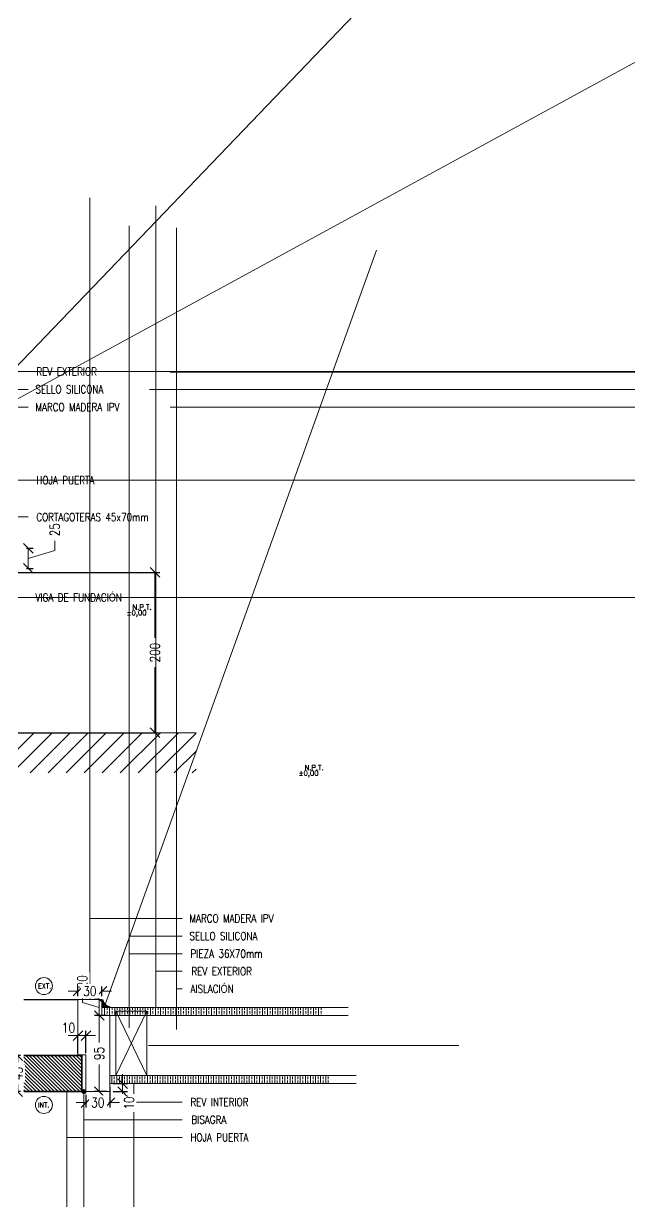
# Model space of a CAD drawing. Header units: metres. Extents: x -2 to 690, y -116 to 73.
# Drawn here: x 186.55 to 187.305, y 32.74 to 34.209 of the extents above; entities that cross this region are included whole.
import ezdxf
from ezdxf.enums import TextEntityAlignment as Align

# ---------------------------------------------------------------- set-up
doc = ezdxf.new("R2010")
doc.units = ezdxf.units.M
doc.header["$LTSCALE"] = 5
doc.header["$MEASUREMENT"] = 0
doc.layers.get('0').update_dxf_attribs({"color": 30})
doc.layers.get('DEFPOINTS').update_dxf_attribs({"color": 210})
for name, color, linetype, lineweight in [('A-ANNO-DIMS', 3, 'Continuous', 18), ('A-ANNO-SYMB', 3, 'Continuous', 18), ('A-ANNO-TEXT', 3, 'Continuous', 18), ('A-DETL-PATT', 8, 'Continuous', 18), ('A-ELEV-MBE1', 7, 'Continuous', 35), ('A-ELEV-MBE2', 4, 'Continuous', 25), ('A-WALL-PATT', 8, 'Continuous', 18), ('A-WALL-STUD', 3, 'Continuous', 18)]:
    doc.layers.add(name, color=color, linetype=linetype, lineweight=lineweight)
doc.styles.add('E-ROMANS', font='romans.shx', dxfattribs={"width": 0.8})
doc.dimstyles.new('E-0010_TICK_12', dxfattribs={"dimscale": 0.001, "dimtxt": 12, "dimasz": 12, "dimexe": 6, "dimexo": 4, "dimgap": 6, "dimtad": 0, "dimdec": 0, "dimlfac": 1000, "dimzin": 0, "dimdsep": 46, "dimtxsty": 'E-ROMANS', "dimblk": 'OBLIQUE', "dimcen": 6, "dimclrd": 256, "dimclre": 256, "dimclrt": 256, "dimadec": 0, "dimazin": 0, "dimtfac": 1, "dimtdec": 0, "dimtmove": 1, "dimatfit": 3, "dimldrblk": 'OPEN90', "dimfxl": 1, "dimtfill": 1, "dimtolj": 1, "dimtzin": 0, "dimlwd": -1, "dimarcsym": 0})
doc.dimstyles.new('E-0100_TICK_12', dxfattribs={"dimscale": 0.001, "dimtxt": 120, "dimasz": 120, "dimexe": 60, "dimexo": 40, "dimgap": 60, "dimtad": 0, "dimzin": 0, "dimdsep": 46, "dimtxsty": 'E-ROMANS', "dimblk": 'OBLIQUE', "dimcen": 60, "dimclrd": 256, "dimclre": 256, "dimclrt": 256, "dimadec": 0, "dimazin": 0, "dimtfac": 1, "dimtmove": 1, "dimatfit": 3, "dimldrblk": 'OPEN90', "dimfxl": 1, "dimtfill": 1, "dimtolj": 1, "dimtzin": 0, "dimlwd": -1, "dimarcsym": 0})

# ---------------------------------------------------------------- blocks, each defined once
blk = doc.blocks.new('_Oblique')
at = {"color": 0, "linetype": 'ByBlock', "lineweight": -2}
blk.add_line((-0.5, -0.5), (0.5, 0.5), dxfattribs=at)
blk = doc.blocks.new('*D1807')
at = {"layer": 'A-ANNO-DIMS', "lineweight": -2, "transparency": 16777216}
for p, q in [((186.4613, 33.5242), (186.7199, 33.5242)), ((186.4613, 33.3242), (186.7199, 33.3242))]:
    blk.add_line(p, q, dxfattribs=at)
at = {"layer": 'A-ANNO-DIMS', "transparency": 16777216}
for p, q in [((186.7139, 33.5242), (186.7139, 33.4426)), ((186.7139, 33.3242), (186.7139, 33.4059))]:
    blk.add_line(p, q, dxfattribs=at)
at = {"layer": 'DEFPOINTS', "color": 0, "transparency": 16777216}
for p in [(186.4573, 33.5242), (186.7139, 33.5242), (186.4573, 33.3242)]:
    blk.add_point(p, dxfattribs=at)
at = {"layer": 'A-ANNO-DIMS', "transparency": 16777216, "xscale": 0.012, "yscale": 0.012, "zscale": 0.012}
for p, rotation in [((186.7139, 33.5242), 90), ((186.7139, 33.3242), 270)]:
    blk.add_blockref('_Oblique', p, dxfattribs=dict(at, rotation=rotation))
at = {"layer": 'A-ANNO-DIMS', "transparency": 16777216, "insert": (186.7139, 33.4242), "char_height": 0.012, "attachment_point": 5, "rotation": 90, "style": 'E-ROMANS', "bg_fill": 3, "box_fill_scale": 1.25, "bg_fill_color": 256, "bg_fill_true_color": 13158600, "bg_fill_transparency": 0}
blk.add_mtext('\\A1;200', dxfattribs=at)
blk = doc.blocks.new('_Open90')
at = {"color": 0, "linetype": 'ByBlock', "lineweight": -2}
for p, q in [((0, 0), (-1, 0)), ((-0.5, 0.5), (0, 0)), ((0, 0), (-0.5, -0.5))]:
    blk.add_line(p, q, dxfattribs=at)
blk = doc.blocks.new('*D1811')
at = {"layer": 'A-ANNO-DIMS', "transparency": 16777216}
for p, q in [((186.5891, 33.5517), (186.5891, 33.5637)), ((186.5561, 33.5292), (186.5561, 33.5543)), ((186.5561, 33.5418), (186.5891, 33.5517))]:
    blk.add_line(p, q, dxfattribs=at)
at = {"layer": 'A-ANNO-DIMS', "lineweight": -2, "transparency": 16777216}
for p, q in [((186.5538, 33.5543), (186.5621, 33.5543)), ((186.5538, 33.5292), (186.5621, 33.5292))]:
    blk.add_line(p, q, dxfattribs=at)
at = {"layer": 'DEFPOINTS', "color": 0, "transparency": 16777216}
for p in [(186.5498, 33.5543), (186.5561, 33.5543), (186.5498, 33.5292)]:
    blk.add_point(p, dxfattribs=at)
at = {"layer": 'A-ANNO-DIMS', "transparency": 16777216, "xscale": 0.012, "yscale": 0.012, "zscale": 0.012}
for p, rotation in [((186.5561, 33.5543), 90), ((186.5561, 33.5292), 270)]:
    blk.add_blockref('_Oblique', p, dxfattribs=dict(at, rotation=rotation))
at = {"layer": 'A-ANNO-DIMS', "transparency": 16777216, "insert": (186.5891, 33.5775), "char_height": 0.012, "attachment_point": 5, "rotation": 90, "style": 'E-ROMANS', "bg_fill": 3, "box_fill_scale": 1.25, "bg_fill_color": 256, "bg_fill_true_color": 13158600, "bg_fill_transparency": 0}
blk.add_mtext('\\A1;25', dxfattribs=at)
blk = doc.blocks.new('*D1819')
at = {"layer": 'A-ANNO-DIMS', "lineweight": -2, "transparency": 16777216}
for p, q in [((186.5466, 32.9216), (186.5369, 32.9216)), ((186.5466, 32.8766), (186.5369, 32.8766))]:
    blk.add_line(p, q, dxfattribs=at)
at = {"layer": 'A-ANNO-DIMS', "transparency": 16777216}
for p, q in [((186.5429, 32.9216), (186.5429, 32.9129)), ((186.5429, 32.8766), (186.5429, 32.8854))]:
    blk.add_line(p, q, dxfattribs=at)
at = {"layer": 'DEFPOINTS', "color": 0, "transparency": 16777216}
for p in [(186.5506, 32.9216), (186.5429, 32.8766), (186.5506, 32.8766)]:
    blk.add_point(p, dxfattribs=at)
at = {"layer": 'A-ANNO-DIMS', "transparency": 16777216, "xscale": 0.012, "yscale": 0.012, "zscale": 0.012}
for p, rotation in [((186.5429, 32.9216), 90), ((186.5429, 32.8766), 270)]:
    blk.add_blockref('_Oblique', p, dxfattribs=dict(at, rotation=rotation))
at = {"layer": 'A-ANNO-DIMS', "transparency": 16777216, "insert": (186.5429, 32.8991), "char_height": 0.012, "attachment_point": 5, "rotation": 90, "style": 'E-ROMANS', "bg_fill": 3, "box_fill_scale": 1.25, "bg_fill_color": 256, "bg_fill_true_color": 13158600, "bg_fill_transparency": 0}
blk.add_mtext('\\A1;45', dxfattribs=at)
blk = doc.blocks.new('*D1704')
at = {"layer": 'A-ANNO-DIMS', "transparency": 16777216}
for p, q in [((186.6736, 32.8866), (186.6736, 32.8986)), ((186.6736, 32.8766), (186.6736, 32.8646))]:
    blk.add_line(p, q, dxfattribs=at)
at = {"layer": 'A-ANNO-DIMS', "lineweight": -2, "transparency": 16777216}
for p, q in [((186.6619, 32.8866), (186.6796, 32.8866)), ((186.6619, 32.8766), (186.6796, 32.8766))]:
    blk.add_line(p, q, dxfattribs=at)
at = {"layer": 'DEFPOINTS', "color": 0, "transparency": 16777216}
for p in [(186.6579, 32.8866), (186.6736, 32.8866), (186.6579, 32.8766)]:
    blk.add_point(p, dxfattribs=at)
at = {"layer": 'A-ANNO-DIMS', "transparency": 16777216, "insert": (186.6817, 32.8624), "char_height": 0.012, "attachment_point": 5, "rotation": 90, "style": 'E-ROMANS', "bg_fill": 3, "box_fill_scale": 1.25, "bg_fill_color": 256, "bg_fill_true_color": 13158600, "bg_fill_transparency": 0}
blk.add_mtext('\\A1;10', dxfattribs=at)
at = {"layer": 'A-ANNO-DIMS', "transparency": 16777216}
blk.add_line((186.6736, 32.8766), (186.6736, 32.8866), dxfattribs=at)
at = {"layer": 'A-ANNO-DIMS', "transparency": 16777216, "xscale": 0.012, "yscale": 0.012, "zscale": 0.012}
for p, rotation in [((186.6736, 32.8866), 270), ((186.6736, 32.8766), 90)]:
    blk.add_blockref('_Oblique', p, dxfattribs=dict(at, rotation=rotation))
blk = doc.blocks.new('*D1705')
at = {"layer": 'A-ANNO-DIMS', "lineweight": -2, "transparency": 16777216}
for p, q in [((186.6539, 32.9716), (186.6385, 32.9716)), ((186.6539, 32.8766), (186.6385, 32.8766))]:
    blk.add_line(p, q, dxfattribs=at)
at = {"layer": 'A-ANNO-DIMS', "transparency": 16777216}
for p, q in [((186.6445, 32.9716), (186.6445, 32.9379)), ((186.6445, 32.8766), (186.6445, 32.9104))]:
    blk.add_line(p, q, dxfattribs=at)
at = {"layer": 'DEFPOINTS', "color": 0, "transparency": 16777216}
for p in [(186.6579, 32.9716), (186.6445, 32.8766), (186.6579, 32.8766)]:
    blk.add_point(p, dxfattribs=at)
at = {"layer": 'A-ANNO-DIMS', "transparency": 16777216, "xscale": 0.012, "yscale": 0.012, "zscale": 0.012}
for p, rotation in [((186.6445, 32.9716), 90), ((186.6445, 32.8766), 270)]:
    blk.add_blockref('_Oblique', p, dxfattribs=dict(at, rotation=rotation))
at = {"layer": 'A-ANNO-DIMS', "transparency": 16777216, "insert": (186.6445, 32.9241), "char_height": 0.012, "attachment_point": 5, "rotation": 90, "style": 'E-ROMANS', "bg_fill": 3, "box_fill_scale": 1.25, "bg_fill_color": 256, "bg_fill_true_color": 13158600, "bg_fill_transparency": 0}
blk.add_mtext('\\A1;95', dxfattribs=at)
blk = doc.blocks.new('*D1706')
at = {"layer": 'A-ANNO-DIMS', "lineweight": -2, "transparency": 16777216}
for p, q in [((186.6579, 32.8826), (186.6579, 32.857)), ((186.6279, 32.8726), (186.6279, 32.857))]:
    blk.add_line(p, q, dxfattribs=at)
at = {"layer": 'A-ANNO-DIMS', "transparency": 16777216}
for p, q in [((186.6279, 32.863), (186.6159, 32.863)), ((186.6279, 32.863), (186.6291, 32.863)), ((186.6579, 32.863), (186.6567, 32.863)), ((186.6579, 32.863), (186.6699, 32.863))]:
    blk.add_line(p, q, dxfattribs=at)
at = {"layer": 'DEFPOINTS', "color": 0, "transparency": 16777216}
blk.add_point((186.6579, 32.8866), dxfattribs=at)
at = {"layer": 'A-ANNO-DIMS', "transparency": 16777216, "xscale": 0.012, "yscale": 0.012, "zscale": 0.012}
blk.add_blockref('_Oblique', (186.6279, 32.863), dxfattribs=at)
at = {"layer": 'A-ANNO-DIMS', "transparency": 16777216, "xscale": 0.012, "yscale": 0.012, "zscale": 0.012, "rotation": 180}
blk.add_blockref('_Oblique', (186.6579, 32.863), dxfattribs=at)
at = {"layer": 'A-ANNO-DIMS', "transparency": 16777216, "insert": (186.6429, 32.863), "char_height": 0.012, "attachment_point": 5, "style": 'E-ROMANS', "bg_fill": 3, "box_fill_scale": 1.25, "bg_fill_color": 256, "bg_fill_true_color": 13158600, "bg_fill_transparency": 0}
blk.add_mtext('\\A1;30', dxfattribs=at)
at = {"layer": 'DEFPOINTS', "color": 0, "transparency": 16777216}
for p in [(186.6279, 32.8766), (186.6579, 32.863)]:
    blk.add_point(p, dxfattribs=at)
blk = doc.blocks.new('*D1707')
at = {"layer": 'A-ANNO-DIMS', "transparency": 16777216}
for p, q in [((186.6235, 32.9879), (186.6235, 32.9999)), ((186.6445, 32.9816), (186.6235, 32.9879)), ((186.6445, 32.9716), (186.6445, 32.9916))]:
    blk.add_line(p, q, dxfattribs=at)
at = {"layer": 'A-ANNO-DIMS', "lineweight": -2, "transparency": 16777216}
for p, q in [((186.6439, 32.9916), (186.6385, 32.9916)), ((186.6439, 32.9716), (186.6385, 32.9716))]:
    blk.add_line(p, q, dxfattribs=at)
at = {"layer": 'DEFPOINTS', "color": 0, "transparency": 16777216}
for p in [(186.6445, 32.9916), (186.6479, 32.9916), (186.6479, 32.9716)]:
    blk.add_point(p, dxfattribs=at)
at = {"layer": 'A-ANNO-DIMS', "transparency": 16777216, "xscale": 0.012, "yscale": 0.012, "zscale": 0.012, "rotation": 270}
blk.add_blockref('_Oblique', (186.6445, 32.9716), dxfattribs=at)
at = {"layer": 'A-ANNO-DIMS', "transparency": 16777216, "insert": (186.6235, 33.0137), "char_height": 0.012, "attachment_point": 5, "rotation": 90, "style": 'E-ROMANS', "bg_fill": 3, "box_fill_scale": 1.25, "bg_fill_color": 256, "bg_fill_true_color": 13158600, "bg_fill_transparency": 0}
blk.add_mtext('\\A1;20', dxfattribs=at)
at = {"layer": 'A-ANNO-DIMS', "transparency": 16777216, "xscale": 0.012, "yscale": 0.012, "zscale": 0.012, "rotation": 90}
blk.add_blockref('_Oblique', (186.6445, 32.9916), dxfattribs=at)
blk = doc.blocks.new('*D1708')
at = {"layer": 'A-ANNO-DIMS', "transparency": 16777216}
for p, q in [((186.6179, 33.0019), (186.6059, 33.0019)), ((186.6179, 33.0019), (186.6191, 33.0019)), ((186.6479, 33.0019), (186.6467, 33.0019)), ((186.6479, 33.0019), (186.6599, 33.0019))]:
    blk.add_line(p, q, dxfattribs=at)
at = {"layer": 'A-ANNO-DIMS', "lineweight": -2, "transparency": 16777216}
for p, q in [((186.6179, 32.9956), (186.6179, 33.0079)), ((186.6479, 32.9956), (186.6479, 33.0079))]:
    blk.add_line(p, q, dxfattribs=at)
at = {"layer": 'A-ANNO-DIMS', "transparency": 16777216, "xscale": 0.012, "yscale": 0.012, "zscale": 0.012}
blk.add_blockref('_Oblique', (186.6179, 33.0019), dxfattribs=at)
at = {"layer": 'A-ANNO-DIMS', "transparency": 16777216, "xscale": 0.012, "yscale": 0.012, "zscale": 0.012, "rotation": 180}
blk.add_blockref('_Oblique', (186.6479, 33.0019), dxfattribs=at)
at = {"layer": 'A-ANNO-DIMS', "transparency": 16777216, "insert": (186.6329, 33.0019), "char_height": 0.012, "attachment_point": 5, "style": 'E-ROMANS', "bg_fill": 3, "box_fill_scale": 1.25, "bg_fill_color": 256, "bg_fill_true_color": 13158600, "bg_fill_transparency": 0}
blk.add_mtext('\\A1;30', dxfattribs=at)
at = {"layer": 'DEFPOINTS', "color": 0, "transparency": 16777216}
for p in [(186.6179, 33.0019), (186.6179, 32.9916), (186.6479, 32.9916)]:
    blk.add_point(p, dxfattribs=at)
blk = doc.blocks.new('*D1709')
at = {"layer": 'A-ANNO-DIMS', "transparency": 16777216}
for p, q in [((186.6179, 32.9466), (186.6059, 32.9466)), ((186.6279, 32.9466), (186.6399, 32.9466))]:
    blk.add_line(p, q, dxfattribs=at)
at = {"layer": 'A-ANNO-DIMS', "lineweight": -2, "transparency": 16777216}
for p, q in [((186.6179, 32.9248), (186.6179, 32.9526)), ((186.6279, 32.9248), (186.6279, 32.9526))]:
    blk.add_line(p, q, dxfattribs=at)
at = {"layer": 'DEFPOINTS', "color": 0, "transparency": 16777216}
for p in [(186.6179, 32.9208), (186.6279, 32.9208)]:
    blk.add_point(p, dxfattribs=at)
at = {"layer": 'A-ANNO-DIMS', "transparency": 16777216, "insert": (186.6062, 32.9563), "char_height": 0.012, "attachment_point": 5, "style": 'E-ROMANS', "bg_fill": 3, "box_fill_scale": 1.25, "bg_fill_color": 256, "bg_fill_true_color": 13158600, "bg_fill_transparency": 0}
blk.add_mtext('\\A1;10', dxfattribs=at)
at = {"layer": 'A-ANNO-DIMS', "transparency": 16777216}
blk.add_line((186.6279, 32.9466), (186.6179, 32.9466), dxfattribs=at)
at = {"layer": 'DEFPOINTS', "color": 0, "transparency": 16777216}
blk.add_point((186.6179, 32.9466), dxfattribs=at)
at = {"layer": 'A-ANNO-DIMS', "transparency": 16777216, "xscale": 0.012, "yscale": 0.012, "zscale": 0.012}
blk.add_blockref('_Oblique', (186.6179, 32.9466), dxfattribs=at)
at = {"layer": 'A-ANNO-DIMS', "transparency": 16777216, "xscale": 0.012, "yscale": 0.012, "zscale": 0.012, "rotation": 180}
blk.add_blockref('_Oblique', (186.6279, 32.9466), dxfattribs=at)

msp = doc.modelspace()

# ---------------------------------------------------------------- hatches: boundary and pattern name
at = {"layer": 'A-DETL-PATT'}
h = msp.add_hatch(dxfattribs=at)
h.set_pattern_fill('LINE', color=256, scale=0.0001, angle=45, style=0)
h.set_pattern_definition([(45, (-384.55017293, 9.38355143), (-0.00022450640303, 0.00022450640303), [])])
edge = h.paths.add_edge_path()
edge.add_line((186.6491, 32.9824), (186.6582, 32.9824))
edge.add_spline(control_points=[(186.6582, 32.9824), (186.6545, 32.9832), (186.6528, 32.9844), (186.6515, 32.9861)], knot_values=[1, 1, 1, 1, 2, 2, 2, 2], weights=[1, 1, 1, 1], degree=3, periodic=0)
edge.add_spline(control_points=[(186.6515, 32.9861), (186.6502, 32.9879), (186.6495, 32.99), (186.6491, 32.9915)], knot_values=[0, 0, 0, 0, 1, 1, 1, 1], weights=[1, 1, 1, 1], degree=3, periodic=0)
edge.add_line((186.6491, 32.9915), (186.6491, 32.9824))
h = msp.add_hatch(dxfattribs=at)
h.set_pattern_fill('BRASS', color=256, scale=0.001, angle=90, style=0)
h.set_pattern_definition([(90, (210.069907, -538.107039), (-0.00635, 4e-19), []), (90, (210.066732, -538.107039), (-0.00635, 4e-19), [0.003175, -0.0015875])])
h.paths.add_polyline_path([(186.6479, 32.9716), (186.9213, 32.9716), (186.9213, 32.9816), (186.6479, 32.9816)])
h = msp.add_hatch(dxfattribs=at)
h.set_pattern_fill('ANSI31', color=256, scale=0.001, angle=90)
h.set_pattern_definition([(135, (216.5961268, -119.980514), (-0.00224506403, -0.00224506403), [])])
h.paths.add_polyline_path([(186.5506, 32.9216), (186.5506, 32.8766), (186.6229, 32.8766), (186.6229, 32.9216)])
h = msp.add_hatch(dxfattribs=at)
h.set_pattern_fill('BRASS', color=256, scale=0.001, angle=90, style=0)
h.set_pattern_definition([(90, (210.059907, -538.022039), (-0.00635, 4e-19), []), (90, (210.056732, -538.022039), (-0.00635, 4e-19), [0.003175, -0.0015875])])
h.paths.add_polyline_path([(186.6579, 32.8866), (186.9313, 32.8866), (186.9313, 32.8966), (186.6579, 32.8966)])
h = msp.add_hatch(dxfattribs=at)
h.set_pattern_fill('ANSI31', color=256, scale=0.0001)
h.set_pattern_definition([(45, (33.41416196, 3.4709582), (-0.000224506403, 0.000224506403), [])])
edge = h.paths.add_edge_path()
edge.add_arc((186.6254, 32.8766), 0.0025, 0, 360)

# ---------------------------------------------------------------- linework, layer by layer
at = {"layer": 'A-ANNO-SYMB'}
for p, q in [((186.4573, 33.3242), (186.7653, 33.3242)), ((186.6491, 32.9915), (186.6491, 32.9824)), ((186.6479, 32.9816), (186.9549, 32.9816)), ((186.6479, 32.9816), (186.6479, 32.9716)), ((186.6479, 32.9716), (186.9549, 32.9716)), ((186.6582, 32.9824), (186.6491, 32.9824)), ((186.6579, 32.8966), (186.9649, 32.8966)), ((186.6579, 32.8966), (186.6579, 32.8866)), ((186.6579, 32.8866), (186.9649, 32.8866))]:
    msp.add_line(p, q, dxfattribs=at)
msp.add_lwpolyline([(186.6479, 32.9716), (186.6479, 32.9916), (186.6179, 32.9916), (186.6179, 32.9226), (186.6279, 32.9226), (186.6279, 32.8766), (186.6579, 32.8766), (186.6579, 32.8966), (186.6579, 32.9716)], close=True, dxfattribs=at)
msp.add_lwpolyline([(186.6479, 32.9716), (186.6479, 32.9916), (186.6179, 32.9916), (186.6179, 32.9226), (186.6279, 32.9226), (186.6279, 32.8766), (186.6579, 32.8766), (186.6579, 32.8966), (186.6579, 32.9716)], close=True, dxfattribs=at)
msp.add_circle((186.6254, 32.8766), 0.0025, dxfattribs=at)
msp.add_open_spline([(186.6491, 32.9915), (186.6495, 32.99), (186.6502, 32.9879), (186.6515, 32.9861), (186.6528, 32.9844), (186.6545, 32.9832), (186.6582, 32.9824)], degree=3, knots=[0, 0, 0, 0, 1, 1, 1, 2, 2, 2, 2], dxfattribs=at)
at = {"layer": 'A-ANNO-TEXT'}
for centre, start, end in [((186.5756, 33.0083), 0, 180), ((186.5756, 33.0083), 180, 0), ((186.5756, 32.86), 0, 180), ((186.5756, 32.86), 180, 0)]:
    msp.add_arc(centre, 0.0106, start, end, dxfattribs=at)
at = {"layer": 'A-ELEV-MBE1'}
for p, q in [((186.6229, 32.9216), (186.5506, 32.9216)), ((186.6229, 32.8766), (186.6229, 32.9216)), ((186.5506, 32.8766), (186.6229, 32.8766))]:
    msp.add_line(p, q, dxfattribs=at)
at = {"layer": 'A-ELEV-MBE2'}
msp.add_line((186.5506, 32.9916), (186.6179, 32.9916), dxfattribs=at)
at = {"layer": 'A-WALL-PATT', "ltscale": 0.075}
msp.add_line((186.7061, 32.9341), (187.0927, 32.9341), dxfattribs=at)

# ---------------------------------------------------------------- texts
at = {"layer": 'A-ANNO-TEXT', "style": 'E-ROMANS'}
for s, p in [('EXT.', (186.5681, 33.0053)), ('INT.', (186.5681, 32.857))]:
    msp.add_text(s, height=0.006, dxfattribs=at).set_placement(p)
at = {"layer": 'A-ANNO-TEXT', "char_height": 0.01, "attachment_point": 4, "style": 'E-ROMANS'}
for s, insert in [('REV EXTERIOR', (186.5662, 33.7747)), ('SELLO SILICONA', (186.565, 33.7526)), ('MARCO MADERA IPV', (186.565, 33.7304)), ('HOJA PUERTA', (186.5662, 33.6392)), ('MARCO MADERA IPV', (186.757, 33.0927)), ('SELLO SILICONA', (186.757, 33.0707)), ('PIEZA 36X70mm', (186.7582, 33.0487)), ('REV EXTERIOR', (186.7594, 33.0267)), ('AISLACI{\\fArial|b0|i0|c0|p34;Ó}N', (186.7582, 33.0047)), ('REV INTERIOR', (186.7582, 32.8636)), ('BISAGRA', (186.7594, 32.8416)), ('HOJA PUERTA', (186.7582, 32.8196))]:
    msp.add_mtext(s, dxfattribs=dict(at, insert=insert))
at = {"layer": 'A-ANNO-TEXT', "style": 'E-ROMANS'}
for tag, text, p in [('N.P.T.', 'N.', (186.9124, 33.2759)), ('%%P0,00', '0.00', (186.9056, 33.2689))]:
    msp.add_attdef(tag, text=text, height=0.00625, dxfattribs=at).set_placement(p, align=Align.BOTTOM_CENTER)

# ---------------------------------------------------------------- leaders
at = {"layer": 'A-ANNO-TEXT', "annotation_type": 0, "has_hookline": 1, "hookline_direction": 1, "horizontal_direction": (-1, 0, 0)}
for points in [[(186.4728, 33.7093), (186.5143, 33.7526), (186.5559, 33.7526)], [(186.4798, 33.7063), (186.524, 33.7304), (186.5559, 33.7304)], [(186.741, 32.9541), (186.741, 33.0047), (186.7479, 33.0047)], [(186.4698, 33.7748), (186.5147, 33.7748), (186.5559, 33.7748)], [(185.8959, 32.6488), (185.8959, 32.669), (185.9333, 32.669)], [(186.4898, 33.6392), (186.5407, 33.6392), (186.5559, 33.6392)], [(186.6878, 32.8866), (186.6878, 32.8636), (186.7479, 32.8636)], [(186.6042, 32.8766), (186.6042, 32.8196), (186.7479, 32.8196)], [(186.6254, 32.8741), (186.6254, 32.8416), (186.7479, 32.8416)]]:
    msp.add_leader(points, dimstyle='E-0100_TICK_12', override={"dimasz": 0.05, "dimtad": 0, "dimldrblk": 'Open90'}, dxfattribs=at)
at = {"layer": 'A-ANNO-TEXT', "annotation_type": 0, "has_hookline": 1, "hookline_direction": 1}
for points in [[(187.7328, 33.7741), (187.6662, 33.7741), (187.6201, 33.7741)], [(187.7073, 33.7526), (187.6662, 33.7526), (187.6201, 33.7526)], [(187.7331, 33.7304), (187.6674, 33.7304), (187.6213, 33.7304)], [(187.7673, 33.6392), (187.6686, 33.6392), (187.6225, 33.6392)]]:
    msp.add_leader(points, dimstyle='E-0100_TICK_12', override={"dimasz": 0.05, "dimtad": 0, "dimldrblk": 'Open90'}, dxfattribs=at)

# ---------------------------------------------------------------- next in the draw order: dimensions: what is measured, and where the dimension line sits
at = {"layer": 'A-ANNO-DIMS'}
for base, p1, p2, picture, middle in [((186.7139, 33.5242), (186.4573, 33.3242), (186.4573, 33.5242), '*D1807', (186.7139, 33.4242)), ((186.5429, 32.8766), (186.5506, 32.9216), (186.5506, 32.8766), '*D1819', (186.5429, 32.8991))]:
    dim = msp.add_linear_dim(base=base, p1=p1, p2=p2, angle=90, dimstyle='E-0010_TICK_12', dxfattribs=at)
    dim.commit()
    dim.dimension.update_dxf_attribs({"geometry": picture, "text_midpoint": middle})
dim = msp.add_linear_dim(base=(186.6736, 32.8866), p1=(186.6579, 32.8766), p2=(186.6579, 32.8866), angle=90, dimstyle='E-0010_TICK_12', dxfattribs=at)
dim.commit()
dim.dimension.update_dxf_attribs({"geometry": '*D1704', "text_midpoint": (186.6817, 32.8624), "dimtype": 160})

# ---------------------------------------------------------------- next in the draw order: hatches: boundary and pattern name
at = {"layer": 'A-DETL-PATT'}
h = msp.add_hatch(dxfattribs=at)
h.set_pattern_fill('ANSI31', color=256, scale=0.005)
h.set_pattern_definition([(45, (33.443855, 3.480958), (-0.0112253202, 0.0112253202), [])])
h.paths.add_polyline_path([(186.7653, 33.2742), (186.4573, 33.2742), (186.4573, 33.3242), (186.7653, 33.3242)])

# ---------------------------------------------------------------- next in the draw order: linework, layer by layer
at = {"layer": 'A-WALL-STUD'}
for p, q in [((186.704, 32.8966), (186.6654, 32.977)), ((186.704, 32.977), (186.6654, 32.8966))]:
    msp.add_line(p, q, dxfattribs=at)
msp.add_lwpolyline([(186.704, 32.8966), (186.6654, 32.8966), (186.6654, 32.977), (186.704, 32.977), (186.704, 32.8966)], dxfattribs=at)

# ---------------------------------------------------------------- next in the draw order: texts
at = {"layer": 'A-ANNO-TEXT', "insert": (186.565, 33.4929), "char_height": 0.01, "attachment_point": 4, "style": 'E-ROMANS'}
msp.add_mtext('VIGA DE FUNDACI{\\fArial|b0|i0|c0|p34;Ó}N', dxfattribs=at)
at = {"layer": 'A-ANNO-TEXT', "style": 'E-ROMANS'}
for tag, text, p in [('N.P.T.', 'N.', (186.6979, 33.4759)), ('%%P0,00', '0.00', (186.6912, 33.4689))]:
    msp.add_attdef(tag, text=text, height=0.00625, dxfattribs=at).set_placement(p, align=Align.BOTTOM_CENTER)

# ---------------------------------------------------------------- next in the draw order: dimensions: what is measured, and where the dimension line sits
at = {"layer": 'A-ANNO-DIMS'}
for base, p1, p2, angle, picture, middle in [((186.5561, 33.5543), (186.5498, 33.5292), (186.5498, 33.5543), 90, '*D1811', (186.5891, 33.5697)), ((186.6445, 32.8766), (186.6579, 32.9716), (186.6579, 32.8766), 270, '*D1705', (186.6445, 32.9241))]:
    dim = msp.add_linear_dim(base=base, p1=p1, p2=p2, angle=angle, dimstyle='E-0010_TICK_12', dxfattribs=at)
    dim.commit()
    dim.dimension.update_dxf_attribs({"geometry": picture, "text_midpoint": middle})

# ---------------------------------------------------------------- next in the draw order: leaders
at = {"layer": 'A-ANNO-TEXT', "annotation_type": 0, "has_hookline": 1, "hookline_direction": 1, "horizontal_direction": (-1, 0, 0)}
for points in [[(186.6329, 32.9916), (186.6329, 33.0927), (186.7479, 33.0927)], [(186.7151, 32.9816), (186.7151, 33.0267), (186.7479, 33.0267)], [(186.682, 32.9564), (186.682, 33.0487), (186.7479, 33.0487)], [(186.6518, 32.9853), (186.6825, 33.0707), (186.7479, 33.0707)], [(186.4573, 33.4929), (186.5086, 33.4929), (186.5547, 33.4929)]]:
    msp.add_leader(points, dimstyle='E-0100_TICK_12', override={"dimasz": 0.05, "dimtad": 0, "dimldrblk": 'Open90'}, dxfattribs=at)
at = {"layer": 'A-ANNO-TEXT', "annotation_type": 0, "has_hookline": 1, "hookline_direction": 1}
for points in [[(187.7765, 32.9816), (187.7765, 33.0267), (187.7437, 33.0267)], [(187.8095, 32.9564), (187.8095, 33.0487), (187.7437, 33.0487)], [(187.7505, 32.9541), (187.7505, 33.0047), (187.7437, 33.0047)], [(187.8436, 32.9916), (187.809, 33.0707), (187.7437, 33.0707)]]:
    msp.add_leader(points, dimstyle='E-0100_TICK_12', override={"dimasz": 0.05, "dimtad": 0, "dimldrblk": 'Open90'}, dxfattribs=at)

# ---------------------------------------------------------------- next in the draw order: texts
at = {"layer": 'A-ANNO-TEXT', "insert": (186.5662, 33.5933), "char_height": 0.01, "attachment_point": 4, "style": 'E-ROMANS'}
msp.add_mtext('CORTAGOTERAS 45x70mm', dxfattribs=at)

# ---------------------------------------------------------------- next in the draw order: dimensions: what is measured, and where the dimension line sits
at = {"layer": 'A-ANNO-DIMS'}
dim = msp.add_linear_dim(base=(186.6445, 32.9916), p1=(186.6479, 32.9716), p2=(186.6479, 32.9916), angle=270, dimstyle='E-0010_TICK_12', dxfattribs=at)
dim.commit()
dim.dimension.update_dxf_attribs({"geometry": '*D1707', "text_midpoint": (186.6235, 33.0059)})
dim = msp.add_linear_dim(base=(186.6579, 32.863), p1=(186.6279, 32.8766), p2=(186.6579, 32.8866), dimstyle='E-0010_TICK_12', dxfattribs=at)
dim.commit()
dim.dimension.update_dxf_attribs({"geometry": '*D1706', "text_midpoint": (186.6429, 32.863)})

# ---------------------------------------------------------------- next in the draw order: leaders
at = {"layer": 'A-ANNO-TEXT', "annotation_type": 0, "has_hookline": 1, "hookline_direction": 1, "horizontal_direction": (-1, 0, 0)}
msp.add_leader([(186.4997, 33.5639), (186.4997, 33.5934), (186.5559, 33.5934)], dimstyle='E-0100_TICK_12', override={"dimasz": 0.05, "dimtad": 0, "dimldrblk": 'Open90'}, dxfattribs=at)

# ---------------------------------------------------------------- next in the draw order: dimensions: what is measured, and where the dimension line sits
at = {"layer": 'A-ANNO-DIMS'}
dim = msp.add_linear_dim(base=(186.6179, 33.0019), p1=(186.6479, 32.9916), p2=(186.6179, 32.9916), dimstyle='E-0010_TICK_12', dxfattribs=at)
dim.commit()
dim.dimension.update_dxf_attribs({"geometry": '*D1708', "text_midpoint": (186.6329, 33.0019)})
dim = msp.add_linear_dim(base=(186.6179, 32.9466), p1=(186.6279, 32.9208), p2=(186.6179, 32.9208), dimstyle='E-0010_TICK_12', dxfattribs=at)
dim.commit()
dim.dimension.update_dxf_attribs({"geometry": '*D1709', "text_midpoint": (186.6062, 32.9563), "dimtype": 160})

doc.saveas('drawing.dxf')
